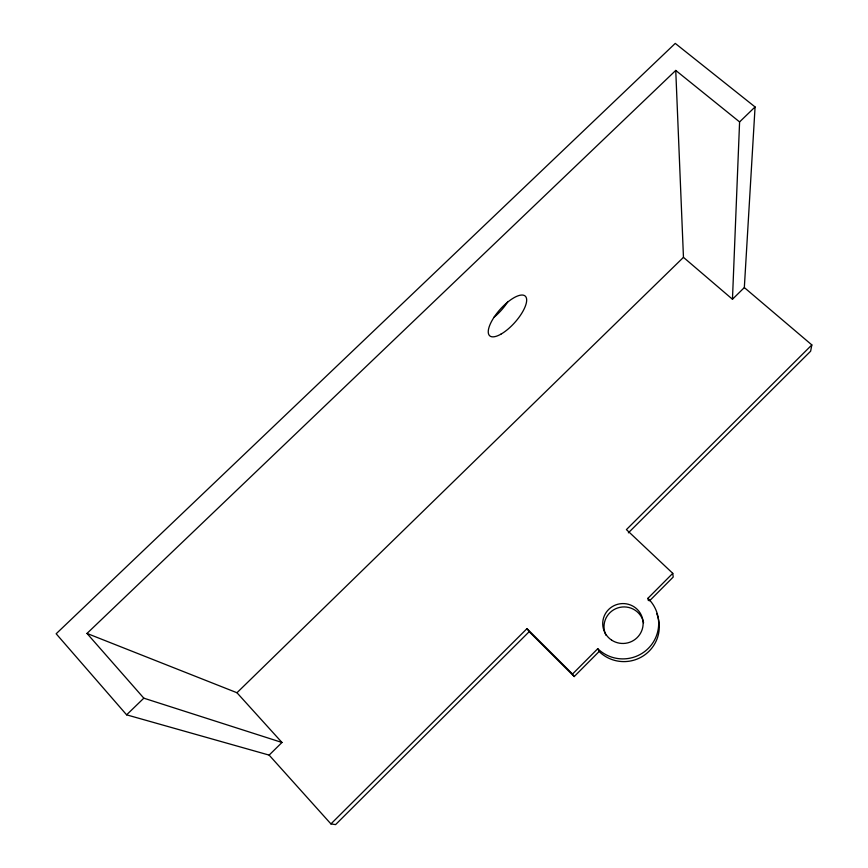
<?xml version="1.0" encoding="UTF-8"?>
<svg xmlns="http://www.w3.org/2000/svg" width="868" height="868" viewBox="0 0 868 868"><rect width="100%" height="100%" fill="white"/><g stroke="black" fill="none" stroke-linecap="round" stroke-linejoin="round"><path stroke-width="1.3" d="M739.59 121.921L675.749 70.427L683.463 257.351L732.462 299.254L739.59 121.921L755.073 106.948L675.25 43.4L56.16 633.77L126.609 714.831L269.134 755.106L330.936 823.916L335.591 824.6L529.187 631.676L526.985 628.638L330.936 823.916M732.462 299.254L744.332 287.568L755.073 106.948M744.332 287.568L811.84 344.921L810.636 351.204L628.356 532.844M656.675 613.492A35.252 34.785 -9.7 0 1 599.126 651.51L574.204 676.563L572.522 674.045L597.77 648.689A35.686 35.197 -10.3 0 0 648.396 648.298A35.686 35.197 -10.3 0 0 647.886 598.334L672.765 573.336L626.414 529.61L811.84 344.921M649.579 600.797L673.21 577.046L672.765 573.336M269.134 755.106L281.97 742.476L236.964 692.74L86.995 633.434L675.749 70.427M236.964 692.74L683.463 257.351M126.609 714.831L143.828 698.176L281.97 742.476M526.985 628.638L572.522 674.045M529.187 631.676L574.204 676.563M86.995 633.434L143.828 698.176M597.77 648.689L599.126 651.51M647.886 598.334L648.385 600.602M605.962 635.235A19.975 19.714 -9.7 0 1 617.701 607.947A19.975 19.714 -9.7 0 1 643.579 622.779M507.91 301.532A26.539 10.145 -48.3 0 1 493.838 317.428M611.625 640.117A20.224 19.942 -10.3 0 0 643.09 624.819A20.224 19.942 -10.3 0 0 614.067 605.636A20.224 19.942 -10.3 0 0 611.625 640.117M500.901 334.18A26.637 9.841 -48.2 0 0 526.377 297.963A26.637 9.841 -48.2 0 0 495.096 315.702A26.637 9.841 -48.2 0 0 500.901 334.18"/></g></svg>
